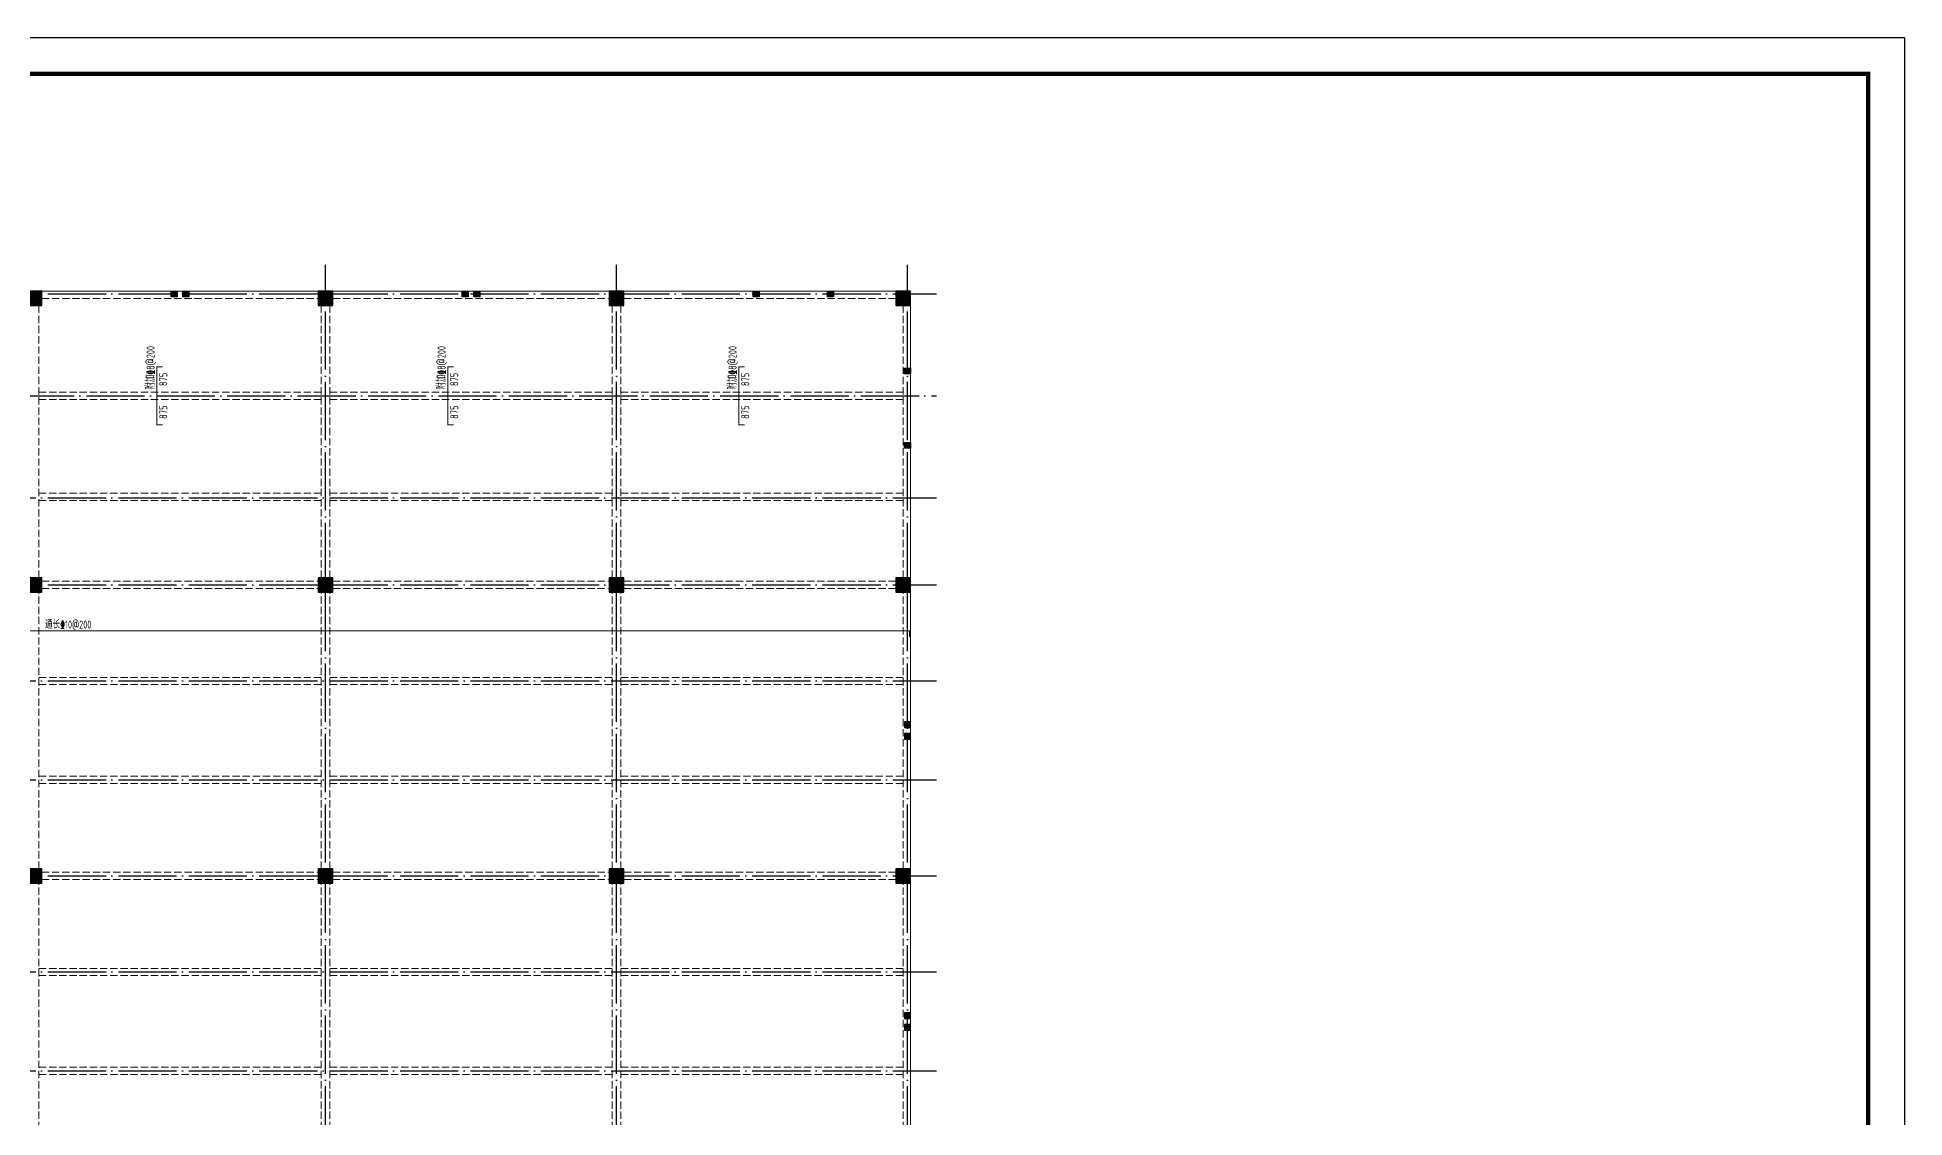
# Model space of a CAD drawing. Extents: x -2331248 to -1198620, y -977263 to -545844.
# Drawn here: x -1535767 to -1471597, y -728733 to -691608 of the extents above; entities that cross this region are included whole.
import ezdxf
from ezdxf.enums import TextEntityAlignment as Align

# ---------------------------------------------------------------- set-up
doc = ezdxf.new("R2010")
doc.units = 0
doc.header["$LTSCALE"] = 1000
doc.header["$MEASUREMENT"] = 0
for name, pattern in [('DASH', [0.35, 0.25, -0.1]), ('DOTE', [2.42, 2, -0.2, 0.02, -0.2]), ('线型3', [500, 300, -200])]:
    doc.linetypes.add(name, pattern=pattern)
for name, color, linetype in [('DOTE', 1, 'DOTE'), ('PUB_TITLE', 4, 'CONTINUOUS'), ('构造柱', 6, 'CONTINUOUS'), ('柱涂实', 54, 'CONTINUOUS')]:
    doc.layers.add(name, color=color, linetype=linetype)
for name, color, linetype, lineweight in [('S_Beam', 4, 'CONTINUOUS', 18), ('S_BeamDash', 134, '线型3', 18), ('S_Cl', 2, 'CONTINUOUS', 9), ('S_SlabUpBar', 1, 'CONTINUOUS', 35), ('S_SlabUpBarDim', 84, 'CONTINUOUS', 25), ('S_SlabUpBarText', 7, 'CONTINUOUS', 25)]:
    doc.layers.add(name, color=color, linetype=linetype, lineweight=lineweight)
doc.styles.add('PkpmHz', font='Pkpmeng', dxfattribs={"width": 0.7, "bigfont": 'hztxt'})
doc.styles.add('TSSD_REIN', font='Tssdeng.shx', dxfattribs={"width": 0.7, "bigfont": 'hztxt.shx'})

msp = doc.modelspace()

# ---------------------------------------------------------------- hatches: boundary and pattern name
at = {"layer": '柱涂实'}
for points in [[(-1535613, -700827.1), (-1535613, -700327.1), (-1536113, -700327.1), (-1536113, -700827.1)], [(-1525613, -700827.1), (-1525613, -700327.1), (-1526113, -700327.1), (-1526113, -700827.1)], [(-1515613, -700827.1), (-1515613, -700327.1), (-1516113, -700327.1), (-1516113, -700827.1)], [(-1505763, -700827.1), (-1505763, -700327.1), (-1506263, -700327.1), (-1506263, -700827.1)], [(-1535613, -710677.1), (-1535613, -710177.1), (-1536113, -710177.1), (-1536113, -710677.1)], [(-1525613, -710677.1), (-1525613, -710177.1), (-1526113, -710177.1), (-1526113, -710677.1)], [(-1515613, -710677.1), (-1515613, -710177.1), (-1516113, -710177.1), (-1516113, -710677.1)], [(-1505763, -710677.1), (-1505763, -710177.1), (-1506263, -710177.1), (-1506263, -710677.1)], [(-1535613, -720677.1), (-1535613, -720177.1), (-1536113, -720177.1), (-1536113, -720677.1)], [(-1525613, -720677.1), (-1525613, -720177.1), (-1526113, -720177.1), (-1526113, -720677.1)], [(-1515613, -720677.1), (-1515613, -720177.1), (-1516113, -720177.1), (-1516113, -720677.1)], [(-1505763, -720677.1), (-1505763, -720177.1), (-1506263, -720177.1), (-1506263, -720677.1)]]:
    msp.add_hatch(color=256, dxfattribs=at).paths.add_polyline_path(points)

# ---------------------------------------------------------------- linework, layer by layer
at = {"layer": 'DOTE'}
for p, q in [((-1525863, -751427.1), (-1525863, -699427.1)), ((-1515863, -751427.1), (-1515863, -699427.1)), ((-1505863, -751427.1), (-1505863, -699427.1)), ((-1566863, -700427.1), (-1504863, -700427.1)), ((-1555863, -703927.1), (-1504863, -703927.1)), ((-1566863, -707427.1), (-1504863, -707427.1)), ((-1566863, -710427.1), (-1504863, -710427.1)), ((-1566863, -713727.1), (-1504863, -713727.1)), ((-1566863, -717127.1), (-1504863, -717127.1)), ((-1566863, -720427.1), (-1504863, -720427.1)), ((-1566863, -723727.1), (-1504863, -723727.1)), ((-1566863, -727127.1), (-1504863, -727127.1))]:
    msp.add_line(p, q, dxfattribs=at)
at = {"layer": 'PUB_TITLE'}
msp.add_lwpolyline([(-1576722.5, -765858.1), (-1576722.5, -691608.1), (-1471597.5, -691608.1), (-1471597.5, -765858.1)], close=True, dxfattribs=at)
at = {"layer": 'PUB_TITLE', "const_width": 150}
msp.add_lwpolyline([(-1573597.5, -692858.1), (-1472847.5, -692858.1), (-1472847.5, -764608.1), (-1573597.5, -764608.1)], close=True, dxfattribs=at)
at = {"layer": 'S_Beam', "ltscale": 1}
for p, q in [((-1535613, -700327.1), (-1526113, -700327.1)), ((-1525613, -700327.1), (-1516113, -700327.1)), ((-1515613, -700327.1), (-1506263, -700327.1)), ((-1505763, -710177.1), (-1505763, -700827.1)), ((-1505763, -720177.1), (-1505763, -710677.1)), ((-1505763, -730177.1), (-1505763, -720677.1))]:
    msp.add_line(p, q, dxfattribs=at)
at = {"layer": 'S_BeamDash', "linetype": 'DASH', "ltscale": 1}
for p, q in [((-1535613, -700577.1), (-1526113, -700577.1)), ((-1525613, -700577.1), (-1516113, -700577.1)), ((-1515613, -700577.1), (-1506263, -700577.1)), ((-1535713, -710177.1), (-1535713, -700827.1)), ((-1526013, -710177.1), (-1526013, -700827.1)), ((-1525713, -710177.1), (-1525713, -700827.1)), ((-1516013, -710177.1), (-1516013, -700827.1)), ((-1515713, -710177.1), (-1515713, -700827.1)), ((-1506013, -710177.1), (-1506013, -700827.1)), ((-1535713, -703802.1), (-1526013, -703802.1)), ((-1525713, -703802.1), (-1516013, -703802.1)), ((-1515713, -703802.1), (-1506013, -703802.1)), ((-1535713, -704052.1), (-1526013, -704052.1)), ((-1525713, -704052.1), (-1516013, -704052.1)), ((-1515713, -704052.1), (-1506013, -704052.1)), ((-1535713, -707277.1), (-1526013, -707277.1)), ((-1535713, -707527.1), (-1526013, -707527.1)), ((-1525713, -707277.1), (-1516013, -707277.1)), ((-1525713, -707527.1), (-1516013, -707527.1)), ((-1515713, -707277.1), (-1506013, -707277.1)), ((-1515713, -707527.1), (-1506013, -707527.1)), ((-1535613, -710302.1), (-1526113, -710302.1)), ((-1525613, -710302.1), (-1516113, -710302.1)), ((-1515613, -710302.1), (-1506263, -710302.1)), ((-1535713, -720177.1), (-1535713, -710677.1)), ((-1535613, -710552.1), (-1526113, -710552.1)), ((-1526013, -720177.1), (-1526013, -710677.1)), ((-1525713, -720177.1), (-1525713, -710677.1)), ((-1525613, -710552.1), (-1516113, -710552.1)), ((-1516013, -720177.1), (-1516013, -710677.1)), ((-1515713, -720177.1), (-1515713, -710677.1)), ((-1515613, -710552.1), (-1506263, -710552.1)), ((-1506013, -720177.1), (-1506013, -710677.1)), ((-1535713, -713602.1), (-1526013, -713602.1)), ((-1535713, -713852.1), (-1526013, -713852.1)), ((-1525713, -713602.1), (-1516013, -713602.1)), ((-1525713, -713852.1), (-1516013, -713852.1)), ((-1515713, -713602.1), (-1506013, -713602.1)), ((-1515713, -713852.1), (-1506013, -713852.1)), ((-1535713, -717002.1), (-1526013, -717002.1)), ((-1535713, -717252.1), (-1526013, -717252.1)), ((-1525713, -717002.1), (-1516013, -717002.1)), ((-1525713, -717252.1), (-1516013, -717252.1)), ((-1515713, -717002.1), (-1506013, -717002.1)), ((-1515713, -717252.1), (-1506013, -717252.1)), ((-1535613, -720302.1), (-1526113, -720302.1)), ((-1535613, -720552.1), (-1526113, -720552.1)), ((-1525613, -720302.1), (-1516113, -720302.1)), ((-1525613, -720552.1), (-1516113, -720552.1)), ((-1515613, -720302.1), (-1506263, -720302.1)), ((-1515613, -720552.1), (-1506263, -720552.1)), ((-1535713, -730177.1), (-1535713, -720677.1)), ((-1526013, -730177.1), (-1526013, -720677.1)), ((-1525713, -730177.1), (-1525713, -720677.1)), ((-1516013, -730177.1), (-1516013, -720677.1)), ((-1515713, -730177.1), (-1515713, -720677.1)), ((-1506013, -730177.1), (-1506013, -720677.1)), ((-1535713, -723602.1), (-1526013, -723602.1)), ((-1525713, -723602.1), (-1516013, -723602.1)), ((-1515713, -723602.1), (-1506013, -723602.1)), ((-1535713, -723852.1), (-1526013, -723852.1)), ((-1525713, -723852.1), (-1516013, -723852.1)), ((-1515713, -723852.1), (-1506013, -723852.1)), ((-1535713, -727002.1), (-1526013, -727002.1)), ((-1525713, -727002.1), (-1516013, -727002.1)), ((-1515713, -727002.1), (-1506013, -727002.1)), ((-1535713, -727252.1), (-1526013, -727252.1)), ((-1525713, -727252.1), (-1516013, -727252.1)), ((-1515713, -727252.1), (-1506013, -727252.1))]:
    msp.add_line(p, q, dxfattribs=at)
at = {"layer": 'S_Cl', "ltscale": 1}
for points in [[(-1535613, -700827.1), (-1535613, -700327.1), (-1536113, -700327.1), (-1536113, -700827.1)], [(-1525613, -700827.1), (-1525613, -700327.1), (-1526113, -700327.1), (-1526113, -700827.1)], [(-1515613, -700827.1), (-1515613, -700327.1), (-1516113, -700327.1), (-1516113, -700827.1)], [(-1505763, -700827.1), (-1505763, -700327.1), (-1506263, -700327.1), (-1506263, -700827.1)], [(-1535613, -710677.1), (-1535613, -710177.1), (-1536113, -710177.1), (-1536113, -710677.1)], [(-1525613, -710677.1), (-1525613, -710177.1), (-1526113, -710177.1), (-1526113, -710677.1)], [(-1515613, -710677.1), (-1515613, -710177.1), (-1516113, -710177.1), (-1516113, -710677.1)], [(-1505763, -710677.1), (-1505763, -710177.1), (-1506263, -710177.1), (-1506263, -710677.1)], [(-1535613, -720677.1), (-1535613, -720177.1), (-1536113, -720177.1), (-1536113, -720677.1)], [(-1525613, -720677.1), (-1525613, -720177.1), (-1526113, -720177.1), (-1526113, -720677.1)], [(-1515613, -720677.1), (-1515613, -720177.1), (-1516113, -720177.1), (-1516113, -720677.1)], [(-1505763, -720677.1), (-1505763, -720177.1), (-1506263, -720177.1), (-1506263, -720677.1)]]:
    msp.add_lwpolyline(points, close=True, dxfattribs=at)
at = {"layer": 'S_SlabUpBar', "ltscale": 1, "const_width": 35}
for points in [[(-1531463, -704927.1), (-1531663, -704927.1), (-1531663, -702927.1), (-1531463, -702927.1)], [(-1521463, -704927.1), (-1521663, -704927.1), (-1521663, -702927.1), (-1521463, -702927.1)], [(-1511463, -704927.1), (-1511663, -704927.1), (-1511663, -702927.1), (-1511463, -702927.1)], [(-1565933, -712201), (-1565933, -712001), (-1505793, -712001), (-1505793, -712201)]]:
    msp.add_lwpolyline(points, dxfattribs=at)
at = {"layer": '构造柱'}
for points in [[(-1530963, -700527.1), (-1531163, -700527.1), (-1531163, -700327.1), (-1530963, -700327.1)], [(-1530563, -700527.1), (-1530763, -700527.1), (-1530763, -700327.1), (-1530563, -700327.1)], [(-1520963, -700527.1), (-1521163, -700527.1), (-1521163, -700327.1), (-1520963, -700327.1)], [(-1520563, -700527.1), (-1520763, -700527.1), (-1520763, -700327.1), (-1520563, -700327.1)], [(-1510963, -700527.1), (-1511163, -700527.1), (-1511163, -700327.1), (-1510963, -700327.1)], [(-1508413, -700527.1), (-1508613, -700527.1), (-1508613, -700327.1), (-1508413, -700327.1)], [(-1505763, -703177.1), (-1505963, -703177.1), (-1505963, -702977.1), (-1505763, -702977.1)], [(-1505763, -705727.1), (-1505963, -705727.1), (-1505963, -705527.1), (-1505763, -705527.1)], [(-1505963, -715127.1), (-1505963, -715327.1), (-1505763, -715327.1), (-1505763, -715127.1)], [(-1505963, -715527.1), (-1505963, -715727.1), (-1505763, -715727.1), (-1505763, -715527.1)], [(-1505963, -725127.1), (-1505963, -725327.1), (-1505763, -725327.1), (-1505763, -725127.1)], [(-1505963, -725527.1), (-1505963, -725727.1), (-1505763, -725727.1), (-1505763, -725527.1)]]:
    msp.add_lwpolyline(points, close=True, dxfattribs=at)
for points in [[(-1530963, -700527.1), (-1530963, -700327.1), (-1531163, -700527.1), (-1531163, -700327.1)], [(-1530563, -700527.1), (-1530563, -700327.1), (-1530763, -700527.1), (-1530763, -700327.1)], [(-1520963, -700527.1), (-1520963, -700327.1), (-1521163, -700527.1), (-1521163, -700327.1)], [(-1520563, -700527.1), (-1520563, -700327.1), (-1520763, -700527.1), (-1520763, -700327.1)], [(-1510963, -700527.1), (-1510963, -700327.1), (-1511163, -700527.1), (-1511163, -700327.1)], [(-1508413, -700527.1), (-1508413, -700327.1), (-1508613, -700527.1), (-1508613, -700327.1)], [(-1505763, -703177.1), (-1505763, -702977.1), (-1505963, -703177.1), (-1505963, -702977.1)], [(-1505763, -705727.1), (-1505763, -705527.1), (-1505963, -705727.1), (-1505963, -705527.1)], [(-1505963, -715127.1), (-1505763, -715127.1), (-1505963, -715327.1), (-1505763, -715327.1)], [(-1505963, -715527.1), (-1505763, -715527.1), (-1505963, -715727.1), (-1505763, -715727.1)], [(-1505963, -725127.1), (-1505763, -725127.1), (-1505963, -725327.1), (-1505763, -725327.1)], [(-1505963, -725527.1), (-1505763, -725527.1), (-1505963, -725727.1), (-1505763, -725727.1)]]:
    msp.add_solid(points, dxfattribs=at)
at = {"layer": '柱涂实', "linetype": 'Continuous'}
for points in [[(-1535613, -700827.1), (-1535613, -700327.1), (-1536113, -700327.1), (-1536113, -700827.1)], [(-1525613, -700827.1), (-1525613, -700327.1), (-1526113, -700327.1), (-1526113, -700827.1)], [(-1515613, -700827.1), (-1515613, -700327.1), (-1516113, -700327.1), (-1516113, -700827.1)], [(-1505763, -700827.1), (-1505763, -700327.1), (-1506263, -700327.1), (-1506263, -700827.1)], [(-1535613, -710677.1), (-1535613, -710177.1), (-1536113, -710177.1), (-1536113, -710677.1)], [(-1525613, -710677.1), (-1525613, -710177.1), (-1526113, -710177.1), (-1526113, -710677.1)], [(-1515613, -710677.1), (-1515613, -710177.1), (-1516113, -710177.1), (-1516113, -710677.1)], [(-1505763, -710677.1), (-1505763, -710177.1), (-1506263, -710177.1), (-1506263, -710677.1)], [(-1535613, -720677.1), (-1535613, -720177.1), (-1536113, -720177.1), (-1536113, -720677.1)], [(-1525613, -720677.1), (-1525613, -720177.1), (-1526113, -720177.1), (-1526113, -720677.1)], [(-1515613, -720677.1), (-1515613, -720177.1), (-1516113, -720177.1), (-1516113, -720677.1)], [(-1505763, -720677.1), (-1505763, -720177.1), (-1506263, -720177.1), (-1506263, -720677.1)]]:
    msp.add_lwpolyline(points, close=True, dxfattribs=at)

# ---------------------------------------------------------------- texts
at = {"layer": 'S_SlabUpBarDim', "style": 'PkpmHz', "width": 0.75}
for p in [(-1531578.9, -703364.6), (-1521578.9, -703364.6), (-1511578.9, -703364.6), (-1531578.9, -704489.6), (-1521578.9, -704489.6), (-1511578.9, -704489.6)]:
    msp.add_text('875', height=275, rotation=90, dxfattribs=at).set_placement(p, align=Align.TOP_CENTER)
at = {"layer": 'S_SlabUpBarText', "style": 'TSSD_REIN', "width": 0.7}
for p in [(-1531737.1, -703718.4), (-1521737.1, -703718.4), (-1511737.1, -703718.4)]:
    msp.add_text('附加%%1328@200', height=275, rotation=90, dxfattribs=at).set_placement(p)
msp.add_text('通长%%13210@200', height=275, dxfattribs=at).set_placement((-1535501.2, -711926.9))

doc.saveas('drawing.dxf')
